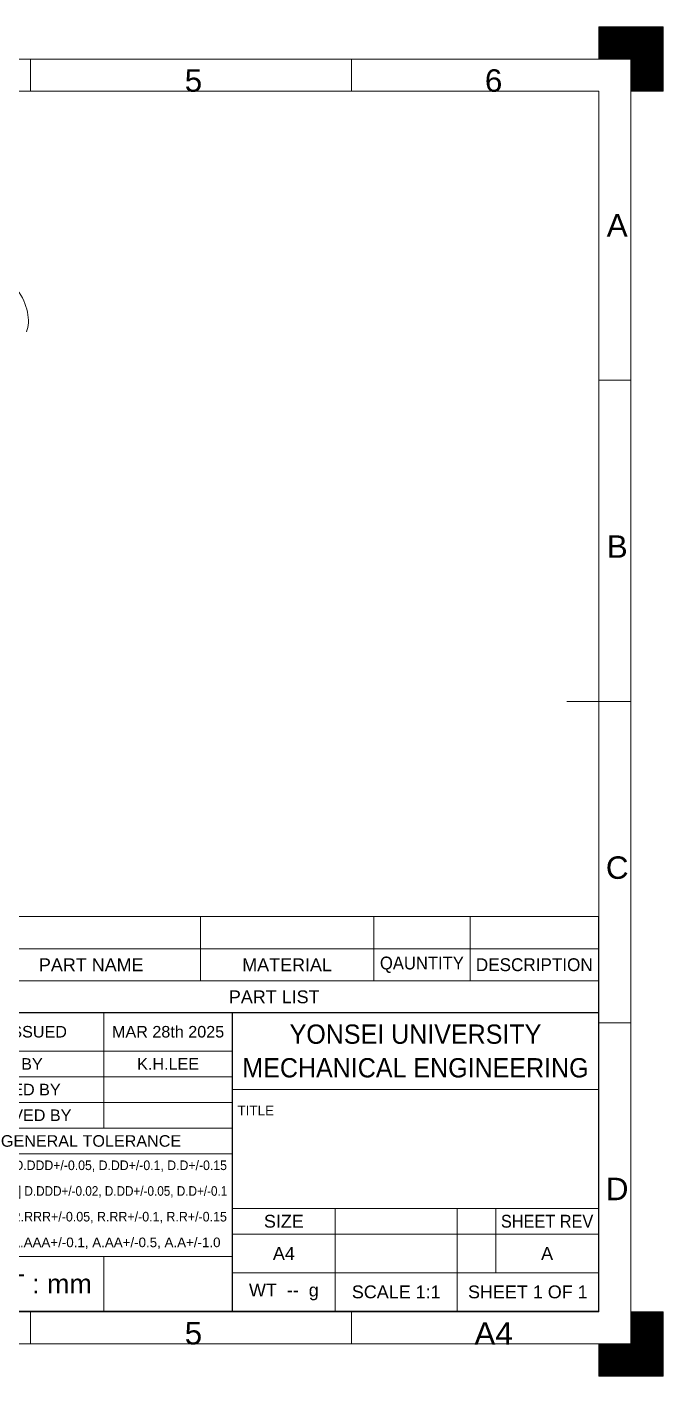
# Model space of a CAD drawing. Header units: millimetres. Extents: x 0 to 297, y 0 to 210.
# Drawn here: x 197.9 to 297, y 0 to 210 of the extents above; entities that cross this region are included whole.
import ezdxf

# ---------------------------------------------------------------- set-up
doc = ezdxf.new("R2010")
doc.units = ezdxf.units.MM
doc.layers.add('1', color=7, linetype='Continuous', true_color=0xffffff)
doc.layers.add('256', color=7, linetype='Continuous', true_color=0xffffff)
doc.styles.add('Arial', font='Arial')

# ---------------------------------------------------------------- blocks, each defined once
blk = doc.blocks.new('HATCH3')
at = {"color": 7, "lineweight": 13}
for p, q in [((287, 209.98988), (297, 209.98988)), ((287, 209.94755), (297, 209.94755)), ((287, 209.90522), (297, 209.90522)), ((287, 209.86289), (297, 209.86289)), ((287, 209.82056), (297, 209.82056)), ((287, 209.77823), (297, 209.77823)), ((287, 209.7359), (297, 209.7359)), ((287, 209.69357), (297, 209.69357)), ((287, 209.65124), (297, 209.65124)), ((287, 209.60891), (297, 209.60891)), ((287, 209.56658), (297, 209.56658)), ((287, 209.52425), (297, 209.52425)), ((287, 209.48192), (297, 209.48192)), ((287, 209.43959), (297, 209.43959)), ((287, 209.39726), (297, 209.39726)), ((287, 209.35493), (297, 209.35493)), ((287, 209.3126), (297, 209.3126)), ((287, 209.27027), (297, 209.27027)), ((287, 209.22794), (297, 209.22794)), ((287, 209.18561), (297, 209.18561)), ((287, 209.14328), (297, 209.14328)), ((287, 209.10095), (297, 209.10095)), ((287, 209.05862), (297, 209.05862)), ((287, 209.01629), (297, 209.01629)), ((287, 208.97396), (297, 208.97396)), ((287, 208.93163), (297, 208.93163)), ((287, 208.8893), (297, 208.8893)), ((287, 208.84697), (297, 208.84697)), ((287, 208.80464), (297, 208.80464)), ((287, 208.76231), (297, 208.76231)), ((287, 208.71998), (297, 208.71998)), ((287, 208.67765), (297, 208.67765)), ((287, 208.63532), (297, 208.63532)), ((287, 208.59299), (297, 208.59299)), ((287, 208.55066), (297, 208.55066)), ((287, 208.50833), (297, 208.50833)), ((287, 208.466), (297, 208.466)), ((287, 208.42367), (297, 208.42367)), ((287, 208.38134), (297, 208.38134)), ((287, 208.33901), (297, 208.33901)), ((287, 208.29668), (297, 208.29668)), ((287, 208.25435), (297, 208.25435)), ((287, 208.21202), (297, 208.21202)), ((287, 208.16969), (297, 208.16969)), ((287, 208.12736), (297, 208.12736)), ((287, 208.08503), (297, 208.08503)), ((287, 208.0427), (297, 208.0427)), ((287, 208.00037), (297, 208.00037)), ((287, 207.95804), (297, 207.95804)), ((287, 207.91571), (297, 207.91571)), ((287, 207.87338), (297, 207.87338)), ((287, 207.83105), (297, 207.83105)), ((287, 207.78872), (297, 207.78872)), ((287, 207.74639), (297, 207.74639)), ((287, 207.70406), (297, 207.70406)), ((287, 207.66173), (297, 207.66173)), ((287, 207.6194), (297, 207.6194)), ((287, 207.57707), (297, 207.57707)), ((287, 207.53474), (297, 207.53474)), ((287, 207.49241), (297, 207.49241)), ((287, 207.45008), (297, 207.45008)), ((287, 207.40775), (297, 207.40775)), ((287, 207.36542), (297, 207.36542)), ((287, 207.32309), (297, 207.32309)), ((287, 207.28076), (297, 207.28076)), ((287, 207.23843), (297, 207.23843)), ((287, 207.1961), (297, 207.1961)), ((287, 207.15377), (297, 207.15377)), ((287, 207.11144), (297, 207.11144)), ((287, 207.06911), (297, 207.06911)), ((287, 207.02678), (297, 207.02678)), ((287, 206.98445), (297, 206.98445)), ((287, 206.94212), (297, 206.94212)), ((287, 206.89979), (297, 206.89979)), ((287, 206.85746), (297, 206.85746)), ((287, 206.81513), (297, 206.81513)), ((287, 206.7728), (297, 206.7728)), ((287, 206.73047), (297, 206.73047)), ((287, 206.68814), (297, 206.68814)), ((287, 206.64581), (297, 206.64581)), ((287, 206.60348), (297, 206.60348)), ((287, 206.56115), (297, 206.56115)), ((287, 206.51882), (297, 206.51882)), ((287, 206.47649), (297, 206.47649)), ((287, 206.43416), (297, 206.43416)), ((287, 206.39183), (297, 206.39183)), ((287, 206.3495), (297, 206.3495)), ((287, 206.30717), (297, 206.30717)), ((287, 206.26484), (297, 206.26484)), ((287, 206.22251), (297, 206.22251)), ((287, 206.18018), (297, 206.18018)), ((287, 206.13785), (297, 206.13785)), ((287, 206.09552), (297, 206.09552)), ((287, 206.05319), (297, 206.05319)), ((287, 206.01086), (297, 206.01086)), ((287, 205.96853), (297, 205.96853)), ((287, 205.9262), (297, 205.9262)), ((287, 205.88387), (297, 205.88387)), ((287, 205.84154), (297, 205.84154)), ((287, 205.79921), (297, 205.79921)), ((287, 205.75688), (297, 205.75688)), ((287, 205.71455), (297, 205.71455)), ((287, 205.67222), (297, 205.67222)), ((287, 205.62989), (297, 205.62989)), ((287, 205.58756), (297, 205.58756)), ((287, 205.54523), (297, 205.54523)), ((287, 205.5029), (297, 205.5029)), ((287, 205.46057), (297, 205.46057)), ((287, 205.41824), (297, 205.41824)), ((287, 205.37591), (297, 205.37591)), ((287, 205.33358), (297, 205.33358)), ((287, 205.29125), (297, 205.29125)), ((287, 205.24892), (297, 205.24892)), ((287, 205.20659), (297, 205.20659)), ((287, 205.16426), (297, 205.16426)), ((287, 205.12193), (297, 205.12193)), ((287, 205.0796), (297, 205.0796)), ((287, 205.03727), (297, 205.03727)), ((292, 204.99494), (297, 204.99494)), ((292, 204.95261), (297, 204.95261)), ((292, 204.91028), (297, 204.91028)), ((292, 204.86795), (297, 204.86795)), ((292, 204.82562), (297, 204.82562)), ((292, 204.78329), (297, 204.78329)), ((292, 204.74096), (297, 204.74096)), ((292, 204.69863), (297, 204.69863)), ((292, 204.6563), (297, 204.6563)), ((292, 204.61397), (297, 204.61397)), ((292, 204.57164), (297, 204.57164)), ((292, 204.52931), (297, 204.52931)), ((292, 204.48698), (297, 204.48698)), ((292, 204.44465), (297, 204.44465)), ((292, 204.40232), (297, 204.40232)), ((292, 204.35999), (297, 204.35999)), ((292, 204.31766), (297, 204.31766)), ((292, 204.27533), (297, 204.27533)), ((292, 204.233), (297, 204.233)), ((292, 204.19067), (297, 204.19067)), ((292, 204.14834), (297, 204.14834)), ((292, 204.10601), (297, 204.10601)), ((292, 204.06368), (297, 204.06368)), ((292, 204.02135), (297, 204.02135)), ((292, 203.97902), (297, 203.97902)), ((292, 203.93669), (297, 203.93669)), ((292, 203.89436), (297, 203.89436)), ((292, 203.85203), (297, 203.85203)), ((292, 203.8097), (297, 203.8097)), ((292, 203.76737), (297, 203.76737)), ((292, 203.72504), (297, 203.72504)), ((292, 203.68271), (297, 203.68271)), ((292, 203.64038), (297, 203.64038)), ((292, 203.59805), (297, 203.59805)), ((292, 203.55572), (297, 203.55572)), ((292, 203.51339), (297, 203.51339)), ((292, 203.47106), (297, 203.47106)), ((292, 203.42873), (297, 203.42873)), ((292, 203.3864), (297, 203.3864)), ((292, 203.34407), (297, 203.34407)), ((292, 203.30174), (297, 203.30174)), ((292, 203.25941), (297, 203.25941)), ((292, 203.21708), (297, 203.21708)), ((292, 203.17475), (297, 203.17475)), ((292, 203.13242), (297, 203.13242)), ((292, 203.09009), (297, 203.09009)), ((292, 203.04776), (297, 203.04776)), ((292, 203.00543), (297, 203.00543)), ((292, 202.9631), (297, 202.9631)), ((292, 202.92077), (297, 202.92077)), ((292, 202.87844), (297, 202.87844)), ((292, 202.83611), (297, 202.83611)), ((292, 202.79378), (297, 202.79378)), ((292, 202.75145), (297, 202.75145)), ((292, 202.70912), (297, 202.70912)), ((292, 202.66679), (297, 202.66679)), ((292, 202.62446), (297, 202.62446)), ((292, 202.58213), (297, 202.58213)), ((292, 202.5398), (297, 202.5398)), ((292, 202.49747), (297, 202.49747)), ((292, 202.45514), (297, 202.45514)), ((292, 202.41281), (297, 202.41281)), ((292, 202.37048), (297, 202.37048)), ((292, 202.32815), (297, 202.32815)), ((292, 202.28582), (297, 202.28582)), ((292, 202.24349), (297, 202.24349)), ((292, 202.20116), (297, 202.20116)), ((292, 202.15883), (297, 202.15883)), ((292, 202.1165), (297, 202.1165)), ((292, 202.07417), (297, 202.07417)), ((292, 202.03184), (297, 202.03184)), ((292, 201.98951), (297, 201.98951)), ((292, 201.94718), (297, 201.94718)), ((292, 201.90485), (297, 201.90485)), ((292, 201.86252), (297, 201.86252)), ((292, 201.82019), (297, 201.82019)), ((292, 201.77786), (297, 201.77786)), ((292, 201.73553), (297, 201.73553)), ((292, 201.6932), (297, 201.6932)), ((292, 201.65087), (297, 201.65087)), ((292, 201.60854), (297, 201.60854)), ((292, 201.56621), (297, 201.56621)), ((292, 201.52388), (297, 201.52388)), ((292, 201.48155), (297, 201.48155)), ((292, 201.43922), (297, 201.43922)), ((292, 201.39689), (297, 201.39689)), ((292, 201.35456), (297, 201.35456)), ((292, 201.31223), (297, 201.31223)), ((292, 201.2699), (297, 201.2699)), ((292, 201.22757), (297, 201.22757)), ((292, 201.18524), (297, 201.18524)), ((292, 201.14291), (297, 201.14291)), ((292, 201.10058), (297, 201.10058)), ((292, 201.05825), (297, 201.05825)), ((292, 201.01592), (297, 201.01592)), ((292, 200.97359), (297, 200.97359)), ((292, 200.93126), (297, 200.93126)), ((292, 200.88893), (297, 200.88893)), ((292, 200.8466), (297, 200.8466)), ((292, 200.80427), (297, 200.80427)), ((292, 200.76194), (297, 200.76194)), ((292, 200.71961), (297, 200.71961)), ((292, 200.67728), (297, 200.67728)), ((292, 200.63495), (297, 200.63495)), ((292, 200.59262), (297, 200.59262)), ((292, 200.55029), (297, 200.55029)), ((292, 200.50796), (297, 200.50796)), ((292, 200.46563), (297, 200.46563)), ((292, 200.4233), (297, 200.4233)), ((292, 200.38097), (297, 200.38097)), ((292, 200.33864), (297, 200.33864)), ((292, 200.29631), (297, 200.29631)), ((292, 200.25398), (297, 200.25398)), ((292, 200.21165), (297, 200.21165)), ((292, 200.16932), (297, 200.16932)), ((292, 200.12699), (297, 200.12699)), ((292, 200.08466), (297, 200.08466)), ((292, 200.04233), (297, 200.04233)), ((292, 200), (297, 200))]:
    blk.add_line(p, q, dxfattribs=at)
blk = doc.blocks.new('HATCH5')
at = {"color": 7, "lineweight": 13}
for p, q in [((292, 9.98988), (297, 9.98988)), ((292, 9.94755), (297, 9.94755)), ((292, 9.90522), (297, 9.90522)), ((292, 9.86289), (297, 9.86289)), ((292, 9.82056), (297, 9.82056)), ((292, 9.77823), (297, 9.77823)), ((292, 9.7359), (297, 9.7359)), ((292, 9.69357), (297, 9.69357)), ((292, 9.65124), (297, 9.65124)), ((292, 9.60891), (297, 9.60891)), ((292, 9.56658), (297, 9.56658)), ((292, 9.52425), (297, 9.52425)), ((292, 9.48192), (297, 9.48192)), ((292, 9.43959), (297, 9.43959)), ((292, 9.39726), (297, 9.39726)), ((292, 9.35493), (297, 9.35493)), ((292, 9.3126), (297, 9.3126)), ((292, 9.27027), (297, 9.27027)), ((292, 9.22794), (297, 9.22794)), ((292, 9.18561), (297, 9.18561)), ((292, 9.14328), (297, 9.14328)), ((292, 9.10095), (297, 9.10095)), ((292, 9.05862), (297, 9.05862)), ((292, 9.01629), (297, 9.01629)), ((292, 8.97396), (297, 8.97396)), ((292, 8.93163), (297, 8.93163)), ((292, 8.8893), (297, 8.8893)), ((292, 8.84697), (297, 8.84697)), ((292, 8.80464), (297, 8.80464)), ((292, 8.76231), (297, 8.76231)), ((292, 8.71998), (297, 8.71998)), ((292, 8.67765), (297, 8.67765)), ((292, 8.63532), (297, 8.63532)), ((292, 8.59299), (297, 8.59299)), ((292, 8.55066), (297, 8.55066)), ((292, 8.50833), (297, 8.50833)), ((292, 8.466), (297, 8.466)), ((292, 8.42367), (297, 8.42367)), ((292, 8.38134), (297, 8.38134)), ((292, 8.33901), (297, 8.33901)), ((292, 8.29668), (297, 8.29668)), ((292, 8.25435), (297, 8.25435)), ((292, 8.21202), (297, 8.21202)), ((292, 8.16969), (297, 8.16969)), ((292, 8.12736), (297, 8.12736)), ((292, 8.08503), (297, 8.08503)), ((292, 8.0427), (297, 8.0427)), ((292, 8.00037), (297, 8.00037)), ((292, 7.95804), (297, 7.95804)), ((292, 7.91571), (297, 7.91571)), ((292, 7.87338), (297, 7.87338)), ((292, 7.83105), (297, 7.83105)), ((292, 7.78872), (297, 7.78872)), ((292, 7.74639), (297, 7.74639)), ((292, 7.70406), (297, 7.70406)), ((292, 7.66173), (297, 7.66173)), ((292, 7.6194), (297, 7.6194)), ((292, 7.57707), (297, 7.57707)), ((292, 7.53474), (297, 7.53474)), ((292, 7.49241), (297, 7.49241)), ((292, 7.45008), (297, 7.45008)), ((292, 7.40775), (297, 7.40775)), ((292, 7.36542), (297, 7.36542)), ((292, 7.32309), (297, 7.32309)), ((292, 7.28076), (297, 7.28076)), ((292, 7.23843), (297, 7.23843)), ((292, 7.1961), (297, 7.1961)), ((292, 7.15377), (297, 7.15377)), ((292, 7.11144), (297, 7.11144)), ((292, 7.06911), (297, 7.06911)), ((292, 7.02678), (297, 7.02678)), ((292, 6.98445), (297, 6.98445)), ((292, 6.94212), (297, 6.94212)), ((292, 6.89979), (297, 6.89979)), ((292, 6.85746), (297, 6.85746)), ((292, 6.81513), (297, 6.81513)), ((292, 6.7728), (297, 6.7728)), ((292, 6.73047), (297, 6.73047)), ((292, 6.68814), (297, 6.68814)), ((292, 6.64581), (297, 6.64581)), ((292, 6.60348), (297, 6.60348)), ((292, 6.56115), (297, 6.56115)), ((292, 6.51882), (297, 6.51882)), ((292, 6.47649), (297, 6.47649)), ((292, 6.43416), (297, 6.43416)), ((292, 6.39183), (297, 6.39183)), ((292, 6.3495), (297, 6.3495)), ((292, 6.30717), (297, 6.30717)), ((287, 4.99494), (297, 4.99494)), ((287, 4.95261), (297, 4.95261)), ((287, 4.91028), (297, 4.91028)), ((287, 4.86795), (297, 4.86795)), ((287, 4.82562), (297, 4.82562)), ((287, 4.78329), (297, 4.78329)), ((287, 4.74096), (297, 4.74096)), ((287, 4.69863), (297, 4.69863)), ((287, 4.6563), (297, 4.6563)), ((287, 4.61397), (297, 4.61397)), ((287, 4.57164), (297, 4.57164)), ((287, 4.52931), (297, 4.52931)), ((287, 4.48698), (297, 4.48698)), ((287, 4.44465), (297, 4.44465)), ((287, 4.40232), (297, 4.40232)), ((287, 4.35999), (297, 4.35999)), ((287, 4.31766), (297, 4.31766)), ((287, 4.27533), (297, 4.27533)), ((287, 4.233), (297, 4.233)), ((292, 6.26484), (297, 6.26484)), ((292, 6.22251), (297, 6.22251)), ((292, 6.18018), (297, 6.18018)), ((292, 6.13785), (297, 6.13785)), ((292, 6.09552), (297, 6.09552)), ((292, 6.05319), (297, 6.05319)), ((292, 6.01086), (297, 6.01086)), ((292, 5.96853), (297, 5.96853)), ((292, 5.9262), (297, 5.9262)), ((292, 5.88387), (297, 5.88387)), ((292, 5.84154), (297, 5.84154)), ((292, 5.79921), (297, 5.79921)), ((292, 5.75688), (297, 5.75688)), ((292, 5.71455), (297, 5.71455)), ((292, 5.67222), (297, 5.67222)), ((292, 5.62989), (297, 5.62989)), ((292, 5.58756), (297, 5.58756)), ((292, 5.54523), (297, 5.54523)), ((292, 5.5029), (297, 5.5029)), ((292, 5.46057), (297, 5.46057)), ((292, 5.41824), (297, 5.41824)), ((292, 5.37591), (297, 5.37591)), ((292, 5.33358), (297, 5.33358)), ((292, 5.29125), (297, 5.29125)), ((292, 5.24892), (297, 5.24892)), ((292, 5.20659), (297, 5.20659)), ((292, 5.16426), (297, 5.16426)), ((292, 5.12193), (297, 5.12193)), ((292, 5.0796), (297, 5.0796)), ((292, 5.03727), (297, 5.03727)), ((287, 4.19067), (297, 4.19067)), ((287, 4.14834), (297, 4.14834)), ((287, 4.10601), (297, 4.10601)), ((287, 4.06368), (297, 4.06368)), ((287, 4.02135), (297, 4.02135)), ((287, 3.97902), (297, 3.97902)), ((287, 3.93669), (297, 3.93669)), ((287, 3.89436), (297, 3.89436)), ((287, 3.85203), (297, 3.85203)), ((287, 3.8097), (297, 3.8097)), ((287, 3.76737), (297, 3.76737)), ((287, 3.72504), (297, 3.72504)), ((287, 3.68271), (297, 3.68271)), ((287, 3.64038), (297, 3.64038)), ((287, 3.59805), (297, 3.59805)), ((287, 3.55572), (297, 3.55572)), ((287, 3.51339), (297, 3.51339)), ((287, 3.47106), (297, 3.47106)), ((287, 3.42873), (297, 3.42873)), ((287, 3.3864), (297, 3.3864)), ((287, 3.34407), (297, 3.34407)), ((287, 3.30174), (297, 3.30174)), ((287, 3.25941), (297, 3.25941)), ((287, 3.21708), (297, 3.21708)), ((287, 3.17475), (297, 3.17475)), ((287, 3.13242), (297, 3.13242)), ((287, 3.09009), (297, 3.09009)), ((287, 3.04776), (297, 3.04776)), ((287, 3.00543), (297, 3.00543)), ((287, 2.9631), (297, 2.9631)), ((287, 2.92077), (297, 2.92077)), ((287, 2.87844), (297, 2.87844)), ((287, 2.83611), (297, 2.83611)), ((287, 2.79378), (297, 2.79378)), ((287, 2.75145), (297, 2.75145)), ((287, 2.70912), (297, 2.70912)), ((287, 2.66679), (297, 2.66679)), ((287, 2.62446), (297, 2.62446)), ((287, 2.58213), (297, 2.58213)), ((287, 2.5398), (297, 2.5398)), ((287, 2.49747), (297, 2.49747)), ((287, 2.45514), (297, 2.45514)), ((287, 2.41281), (297, 2.41281)), ((287, 2.37048), (297, 2.37048)), ((287, 2.32815), (297, 2.32815)), ((287, 2.28582), (297, 2.28582)), ((287, 2.24349), (297, 2.24349)), ((287, 2.20116), (297, 2.20116)), ((287, 2.15883), (297, 2.15883)), ((287, 2.1165), (297, 2.1165)), ((287, 2.07417), (297, 2.07417)), ((287, 2.03184), (297, 2.03184)), ((287, 1.98951), (297, 1.98951)), ((287, 1.94718), (297, 1.94718)), ((287, 1.90485), (297, 1.90485)), ((287, 1.86252), (297, 1.86252)), ((287, 1.82019), (297, 1.82019)), ((287, 1.77786), (297, 1.77786)), ((287, 1.73553), (297, 1.73553)), ((287, 1.6932), (297, 1.6932)), ((287, 1.65087), (297, 1.65087)), ((287, 1.60854), (297, 1.60854)), ((287, 1.56621), (297, 1.56621)), ((287, 1.52388), (297, 1.52388)), ((287, 1.48155), (297, 1.48155)), ((287, 1.43922), (297, 1.43922)), ((287, 1.39689), (297, 1.39689)), ((287, 1.35456), (297, 1.35456)), ((287, 1.31223), (297, 1.31223)), ((287, 1.2699), (297, 1.2699)), ((287, 1.22757), (297, 1.22757)), ((287, 1.18524), (297, 1.18524)), ((287, 1.14291), (297, 1.14291)), ((287, 1.10058), (297, 1.10058)), ((287, 1.05825), (297, 1.05825)), ((287, 1.01592), (297, 1.01592)), ((287, 0.97359), (297, 0.97359)), ((287, 0.93126), (297, 0.93126)), ((287, 0.88893), (297, 0.88893)), ((287, 0.8466), (297, 0.8466)), ((287, 0.80427), (297, 0.80427)), ((287, 0.76194), (297, 0.76194)), ((287, 0.71961), (297, 0.71961)), ((287, 0.67728), (297, 0.67728)), ((287, 0.63495), (297, 0.63495)), ((287, 0.59262), (297, 0.59262)), ((287, 0.55029), (297, 0.55029)), ((287, 0.50796), (297, 0.50796)), ((287, 0.46563), (297, 0.46563)), ((287, 0.4233), (297, 0.4233)), ((287, 0.38097), (297, 0.38097)), ((287, 0.33864), (297, 0.33864)), ((287, 0.29631), (297, 0.29631)), ((287, 0.25398), (297, 0.25398)), ((287, 0.21165), (297, 0.21165)), ((287, 0.16932), (297, 0.16932)), ((287, 0.12699), (297, 0.12699)), ((287, 0.08466), (297, 0.08466)), ((287, 0.04233), (297, 0.04233)), ((287, 0), (297, 0))]:
    blk.add_line(p, q, dxfattribs=at)
blk = doc.blocks.new('TabularNote1')
at = {"layer": '1', "color": 3, "linetype": 'Continuous', "lineweight": 13}
for p, q in [((-57, 46.5), (-41, 46.5)), ((-57, 46.5), (-57, 34.5)), ((-41, 46.5), (-22, 46.5)), ((-22, 46.5), (-16, 46.5)), ((-16, 46.5), (0, 46.5)), ((0, 46.5), (0, 34.5)), ((-57, 34.5), (-41, 34.5)), ((-57, 34.5), (-57, 28)), ((-41, 34.5), (-22, 34.5)), ((-22, 34.5), (-16, 34.5)), ((-16, 34.5), (0, 34.5)), ((0, 34.5), (0, 28)), ((-57, 28), (-57, 16)), ((0, 28), (0, 16)), ((-57, 16), (-41, 16)), ((-57, 16), (-57, 12)), ((-41, 16), (-22, 16)), ((-41, 16), (-41, 12)), ((-22, 16), (-16, 16)), ((-22, 16), (-22, 12)), ((-16, 16), (0, 16)), ((-16, 16), (-16, 12)), ((0, 16), (0, 12)), ((-57, 12), (-41, 12)), ((-57, 12), (-57, 6)), ((-41, 12), (-22, 12)), ((-41, 12), (-41, 6)), ((-22, 12), (-16, 12)), ((-22, 12), (-22, 6)), ((-16, 12), (0, 12)), ((-16, 12), (-16, 6)), ((0, 12), (0, 6)), ((-57, 6), (-41, 6)), ((-57, 6), (-57, 0)), ((-41, 6), (-22, 6)), ((-41, 6), (-41, 0)), ((-22, 6), (-16, 6)), ((-22, 6), (-22, 0)), ((-16, 6), (0, 6)), ((0, 6), (0, 0)), ((-57, 0), (-41, 0)), ((-41, 0), (-22, 0)), ((-22, 0), (-16, 0)), ((-16, 0), (0, 0))]:
    blk.add_line(p, q, dxfattribs=at)
at = {"layer": '1', "color": 7, "linetype": 'Continuous', "lineweight": 13, "line_spacing_factor": 1.047437, "style": 'Arial'}
for s, insert, char_height, attachment_point in [('\\fArial|b0|i0;\\W0.9302;YONSEI UNIVERSITY\\PMECHANICAL ENGINEERING', (-28.5, 40.5), 3, 5), ('\\fArial|b0|i0;\\W1.0000;TITLE', (-56.23, 31.25), 1.5, 4), ('\\fArial|b0|i0;\\W1.0000;SIZE', (-49, 14), 2, 5), ('\\fArial|b0|i0;\\W0.9083;SHEET REV', (-8, 14), 2, 5), ('\\fArial|b0|i0;\\W1.0000;A4', (-49, 9), 2, 5), ('\\fArial|b0|i0;\\W1.0000;A', (-8, 9), 2, 5), ('\\fArial|b0|i0;\\W1.0000;WT  --  g', (-49, 3), 2, 5), ('\\fArial|b0|i0;\\W1.0000;SCALE 1:1', (-31.5, 3), 2, 5), ('\\fArial|b0|i0;\\W1.0000;SHEET 1 OF 1', (-11, 3), 2, 5)]:
    blk.add_mtext(s, dxfattribs=dict(at, insert=insert, char_height=char_height, attachment_point=attachment_point))
blk = doc.blocks.new('TabularNote2')
at = {"layer": '1', "color": 3, "linetype": 'Continuous', "lineweight": 13}
for p, q in [((-101, 15), (-96, 15)), ((-101, 15), (-101, 10)), ((-96, 15), (-96, 10)), ((-96, 15), (-62, 15)), ((-62, 15), (-62, 10)), ((-62, 15), (-35, 15)), ((-35, 15), (-35, 10)), ((-35, 15), (-20, 15)), ((-20, 15), (-20, 10)), ((-20, 15), (0, 15)), ((0, 15), (0, 10)), ((-101, 10), (-96, 10)), ((-101, 10), (-101, 5)), ((-96, 10), (-62, 10)), ((-96, 10), (-96, 5)), ((-62, 10), (-35, 10)), ((-62, 10), (-62, 5)), ((-35, 10), (-20, 10)), ((-35, 10), (-35, 5)), ((-20, 10), (0, 10)), ((-20, 10), (-20, 5)), ((0, 10), (0, 5)), ((-101, 5), (-96, 5)), ((-101, 5), (-101, 0)), ((-96, 5), (-62, 5)), ((-62, 5), (-35, 5)), ((-35, 5), (-20, 5)), ((-20, 5), (0, 5)), ((0, 5), (0, 0)), ((-101, 0), (-96, 0)), ((-96, 0), (-62, 0)), ((-62, 0), (-35, 0)), ((-35, 0), (-20, 0)), ((-20, 0), (0, 0))]:
    blk.add_line(p, q, dxfattribs=at)
at = {"layer": '1', "color": 7, "linetype": 'Continuous', "lineweight": 13, "char_height": 2, "attachment_point": 5, "line_spacing_factor": 1.047437, "style": 'Arial'}
for s, insert in [('\\fArial|b0|i0;\\W1.0000;1', (-98.5, 12.5)), ('\\fArial|b0|i0;\\W1.0000;#', (-98.5, 7.5)), ('\\fArial|b0|i0;\\W1.0000;PART NAME', (-79, 7.5)), ('\\fArial|b0|i0;\\W1.0000;MATERIAL', (-48.5, 7.5)), ('\\fArial|b0|i0;\\W0.9254;QAUNTITY', (-27.5, 7.5)), ('\\fArial|b0|i0;\\W0.9535;DESCRIPTION', (-10, 7.5)), ('\\fArial|b0|i0;\\W1.0000;PART LIST', (-50.5, 2.5))]:
    blk.add_mtext(s, dxfattribs=dict(at, insert=insert))
blk = doc.blocks.new('TabularNote3')
at = {"layer": '1', "color": 3, "linetype": 'Continuous', "lineweight": 13}
for p, q in [((-44, 46.5), (-20, 46.5)), ((-44, 46.5), (-44, 40.5)), ((-20, 46.5), (-20, 40.5)), ((-20, 46.5), (0, 46.5)), ((0, 46.5), (0, 40.5)), ((-44, 40.5), (-20, 40.5)), ((-44, 40.5), (-44, 36.5)), ((-20, 40.5), (0, 40.5)), ((-20, 40.5), (-20, 36.5)), ((0, 40.5), (0, 36.5)), ((-44, 36.5), (-20, 36.5)), ((-44, 36.5), (-44, 32.5)), ((-20, 36.5), (0, 36.5)), ((-20, 36.5), (-20, 32.5)), ((0, 36.5), (0, 32.5)), ((-44, 32.5), (-20, 32.5)), ((-44, 32.5), (-44, 28.5)), ((-20, 32.5), (0, 32.5)), ((-20, 32.5), (-20, 28.5)), ((0, 32.5), (0, 28.5)), ((-44, 28.5), (-20, 28.5)), ((-44, 28.5), (-44, 24.5)), ((-20, 28.5), (0, 28.5)), ((0, 28.5), (0, 24.5)), ((-44, 24.5), (-20, 24.5)), ((-44, 24.5), (-44, 20.5)), ((-20, 24.5), (0, 24.5)), ((0, 24.5), (0, 20.5)), ((-44, 20.5), (-44, 16.5)), ((0, 20.5), (0, 16.5)), ((-44, 16.5), (-44, 12.5)), ((0, 16.5), (0, 12.5)), ((-44, 12.5), (-44, 8.5)), ((0, 12.5), (0, 8.5)), ((-44, 8.5), (-20, 8.5)), ((-44, 8.5), (-44, 0)), ((-20, 8.5), (0, 8.5)), ((-20, 8.5), (-20, 0)), ((0, 8.5), (0, 0)), ((-44, 0), (-20, 0)), ((-20, 0), (0, 0))]:
    blk.add_line(p, q, dxfattribs=at)
at = {"layer": '1', "color": 7, "linetype": 'Continuous', "lineweight": 13, "line_spacing_factor": 1.047437, "style": 'Arial'}
for s, insert, char_height, attachment_point in [('\\fArial|b0|i0;\\W1.0000;FIRST ISSUED', (-43.075, 43.5), 1.8, 4), ('\\fArial|b0|i0;\\W1.0000;MAR 28th 2025', (-10, 43.5), 1.8, 5), ('\\fArial|b0|i0;\\W1.0000;DRAWN BY', (-43.075, 38.5), 1.8, 4), ('\\fArial|b0|i0;\\W1.0000;K.H.LEE', (-10, 38.5), 1.8, 5), ('\\fArial|b0|i0;\\W1.0000;CHECKED BY', (-43.075, 34.5), 1.8, 4), ('\\fArial|b0|i0;\\W1.0000;APPROVED BY', (-43.075, 30.5), 1.8, 4), ('\\fArial|b0|i0;\\W1.0000;GENERAL TOLERANCE', (-22, 26.5), 1.8, 5), ('\\fArial|b0|i0;\\W0.9128;[LENGTH] D.DDD+/-0.05, D.DD+/-0.1, D.D+/-0.15', (-43.29041, 22.5), 1.5, 4), ('\\fArial|b0|i0;\\W0.8709;[DIAMETER] D.DDD+/-0.02, D.DD+/-0.05, D.D+/-0.1', (-43.32186, 18.5), 1.5, 4), ('\\fArial|b0|i0;\\W0.9239;[RADIUS] R.RRR+/-0.05, R.RR+/-0.1, R.R+/-0.15', (-43.28208, 14.5), 1.5, 4), ('\\fArial|b0|i0;\\W0.9916;[ANGLE] A.AAA+/-0.1, A.AA+/-0.5, A.A+/-1.0', (-43.2313, 10.5), 1.5, 4), ('\\fArial|b0|i0;\\W1.0000;UNIT : mm', (-32, 4.25), 3, 5)]:
    blk.add_mtext(s, dxfattribs=dict(at, insert=insert, char_height=char_height, attachment_point=attachment_point))

msp = doc.modelspace()

# ---------------------------------------------------------------- linework, layer by layer
at = {"layer": '1', "color": 155, "linetype": 'Continuous', "lineweight": 18}
msp.add_ellipse((193.926215, 166.657499), major_axis=(-3, 5.196152), ratio=0.57735, start_param=3.5467396103, end_param=6.1647334883, dxfattribs=at)
at = {"layer": '256', "color": 7, "linetype": 'Continuous', "lineweight": 13}
for p, q in [((287, 210), (297, 210)), ((287, 205), (287, 210)), ((297, 210), (297, 200)), ((292, 205), (287, 205)), ((292, 200), (292, 205)), ((297, 200), (292, 200)), ((292, 10), (297, 10)), ((292, 5), (292, 10)), ((297, 10), (297, 0)), ((287, 5), (292, 5)), ((287, 0), (287, 5)), ((297, 0), (287, 0))]:
    msp.add_line(p, q, dxfattribs=at)
at = {"layer": '256', "color": 3, "linetype": 'Continuous', "lineweight": 13}
for p, q in [((15, 205), (292, 205)), ((198.5, 205), (198.5, 200)), ((248.5, 205), (248.5, 200)), ((292, 205), (292, 5)), ((20, 200), (287, 200)), ((287, 200), (287, 10)), ((287, 155), (292, 155)), ((287, 105), (282, 105)), ((287, 105), (292, 105)), ((287, 105), (292, 105)), ((287, 55), (292, 55)), ((287, 10), (20, 10)), ((198.5, 10), (198.5, 5)), ((248.5, 10), (248.5, 5)), ((292, 5), (15, 5))]:
    msp.add_line(p, q, dxfattribs=at)

# ---------------------------------------------------------------- block references
at = {"layer": '1', "color": 3, "linetype": 'Continuous', "lineweight": 13}
for name, p in [('TabularNote2', (286.943684, 56.513908)), ('TabularNote3', (229.911091, 10.079665)), ('TabularNote1', (286.943684, 10.079665))]:
    msp.add_blockref(name, p, dxfattribs=at)
at = {"layer": '256', "color": 7, "linetype": 'Continuous', "lineweight": 35}
for name in ['HATCH3', 'HATCH5']:
    msp.add_blockref(name, (0, 0), dxfattribs=at)

# ---------------------------------------------------------------- texts
at = {"layer": '256', "color": 7, "linetype": 'Continuous', "lineweight": 13, "char_height": 3.5, "attachment_point": 7, "line_spacing_factor": 1.047437, "style": 'Arial'}
for s, insert in [('\\fArial|b0|i0;\\W1.0000;5', (222.500848, 199.871365)), ('\\fArial|b0|i0;\\W1.0000;6', (269.250848, 199.864203)), ('\\fArial|b0|i0;\\W1.0000;A', (288.229872, 177.371365)), ('\\fArial|b0|i0;\\W1.0000;B', (288.229872, 127.371365)), ('\\fArial|b0|i0;\\W1.0000;C', (288.094982, 77.341522)), ('\\fArial|b0|i0;\\W1.0000;D', (288.094982, 27.371365)), ('\\fArial|b0|i0;\\W1.0000;5', (222.500848, 4.871365)), ('\\fArial|b0|i0;\\W1.0000;A4', (267.62022, 4.871365))]:
    msp.add_mtext(s, dxfattribs=dict(at, insert=insert))

doc.saveas('drawing.dxf')
